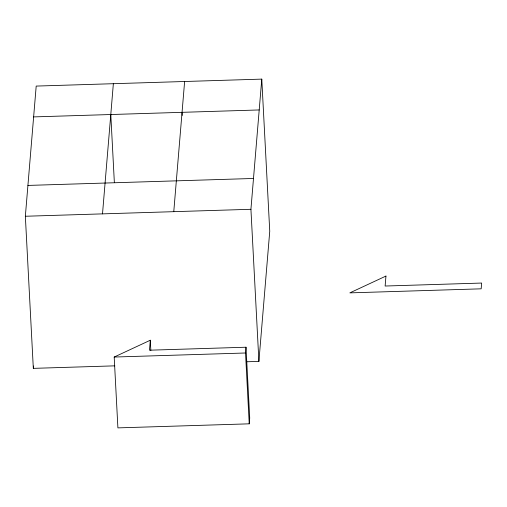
<?xml version="1.0" encoding="UTF-8"?>
<svg xmlns="http://www.w3.org/2000/svg" width="507" height="507" viewBox="0 0 507 507"><rect width="100%" height="100%" fill="white"/><g stroke="black" fill="none" stroke-linecap="round" stroke-linejoin="round"><path stroke-width="0.76" d="M114.848 365.845L33.323 368.361L25.35 216.255L36.2 86.082L261.777 79.117L269.749 231.23L258.9 361.396L247.029 361.764M33.323 368.361L33.519 365.997M102.509 213.872L113.359 83.699M150.306 340.229L149.476 350.198L246.003 347.219L249.717 418.053L249.235 423.827L117.903 427.883L114.195 357.042L150.306 340.229L150.845 350.457M173.768 211.673L184.624 81.5M258.9 361.396L250.927 209.29L261.777 79.117M249.235 423.827L245.521 352.992L246.003 347.219M33.633 116.908L259.21 109.949M27.923 185.423L253.5 178.464M25.35 216.255L250.927 209.29M114.195 357.042L245.521 352.992M182.051 112.326L182.216 115.482M110.792 114.525L114.348 182.387M385.954 276.062L385.124 286.03L481.65 283.052L481.168 288.825L349.843 292.875L385.954 276.062"/></g></svg>
